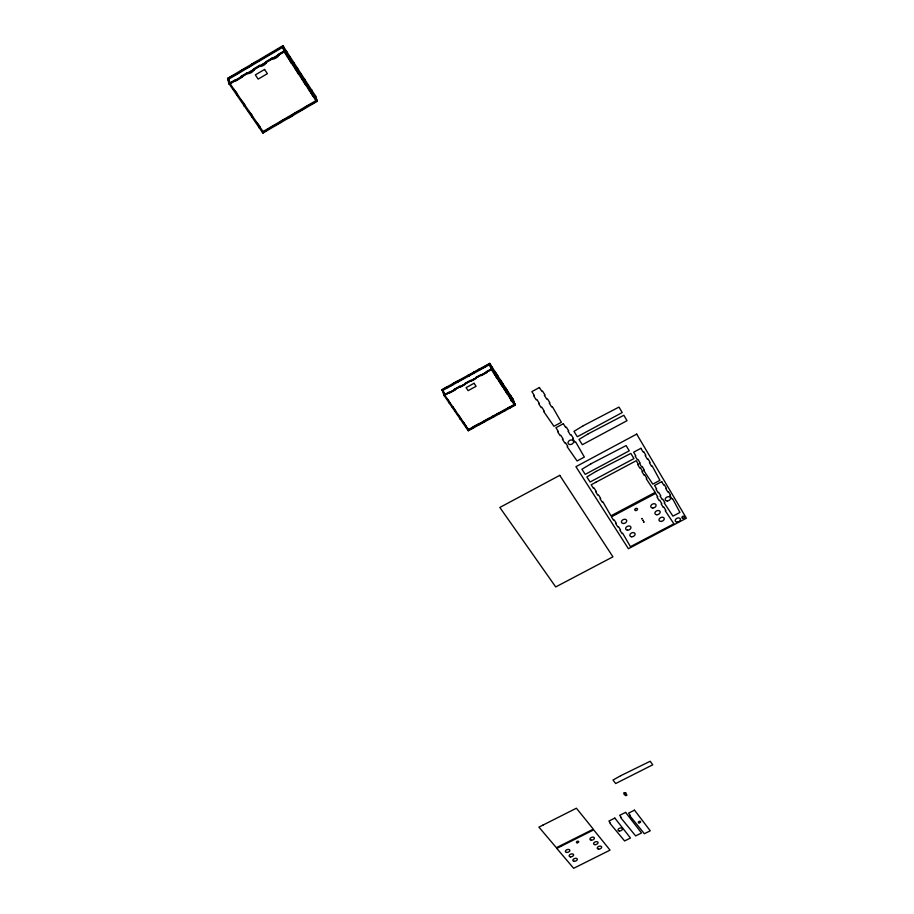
<?xml version="1.0" encoding="UTF-8"?>
<svg xmlns="http://www.w3.org/2000/svg" width="914" height="914" viewBox="0 0 914 914"><rect width="100%" height="100%" fill="white"/><g stroke="black" fill="none" stroke-linecap="round" stroke-linejoin="round"><path stroke-width="1.37" d="M642.188 518.604L641.525 518.798L642.142 518.501M642.565 520.477L643.182 520.18M643.216 520.306L642.656 520.58M643.605 522.145L644.221 521.848L643.673 522.237M282.906 45.7L284.585 51.15L229.014 83.962L227.62 78.376L282.906 45.7L315.604 96.141M233.835 75.177C235.538 74.879 229.311 76.879 227.723 78.787L229.254 81.015M239.959 71.555L240.439 72.252L239.959 71.555C246.072 66.836 246.472 69.315 252.595 64.597L252.115 63.9L252.595 64.597M252.23 64.3C253.841 62.381 260.056 60.393 258.376 60.667M283.032 46.1C273.732 52.258 268.008 54.829 258.731 60.975M234.213 75.462L240.325 71.84M291.223 62.963L291.863 62.106L291.223 62.963L284.46 50.75L278.256 54.406C280.449 56.188 272.463 60.895 272.064 58.062L265.883 61.718C268.065 63.489 260.09 68.196 259.702 65.362L253.521 69.007C255.714 70.778 247.751 75.474 247.363 72.652L241.205 76.285L241.787 77.404L235.641 81.038L235.047 79.918L228.9 83.551L262.878 133.056L317.272 101.294L315.479 95.73M288.173 56.44L287.522 57.308M233.618 89.081C231.391 88.007 237.343 92.177 237.446 94.633L236.68 95.079L237.446 94.633M291.863 62.106L298.547 74.194L299.186 73.337L298.547 74.194M241.25 100.152C239.011 99.066 244.929 103.179 245.032 105.636L244.267 106.081L245.032 105.636M294.891 68.596L295.53 67.739M299.186 73.337L305.79 85.299L306.43 84.442L305.79 85.299M248.791 111.085C246.563 110.011 252.424 114.067 252.527 116.512L251.773 116.958L252.527 116.512M302.18 79.769L302.82 78.901M306.43 84.442L312.965 96.29L313.593 95.433L312.965 96.29M256.251 121.905C254.035 120.831 259.85 124.841 259.953 127.275L259.199 127.72L259.953 127.275M309.389 90.806L310.017 89.949M315.558 99.455L314.405 95.901L315.17 95.467L316.701 100.197L262.307 131.959M274.463 125.355C274.326 125.035 265.38 131.068 262.878 133.056M280.495 121.836L280.952 122.499L280.495 121.836C282.118 120.031 288.139 117.963 286.528 118.306M292.583 114.776L293.028 115.45L292.583 114.776C294.217 112.959 300.226 110.902 298.627 111.245M304.693 107.703L305.139 108.378L304.693 107.703C306.339 105.887 312.337 103.83 310.76 104.162M274.794 125.606L280.827 122.088M286.859 118.557L292.903 115.027M298.958 111.497L305.013 107.966M311.068 104.425L317.147 100.883L313.593 95.433M442.399 390.598L490.155 364.332L492.04 369.199L444.113 395.522L441.908 389.65L489.653 363.384L513.062 399.338L515.336 405.119L468.265 430.757L443.77 395.031L449.071 392.117L449.574 393.066L454.886 390.141L454.384 389.193L459.696 386.279L460.199 387.228L465.523 384.303L465.02 383.354L470.344 380.43L470.687 380.932M442.056 390.095L447.186 386.736L447.689 387.685L447.346 387.182M457.937 381.367L458.268 381.869L457.777 380.921L452.476 383.834L452.978 384.783L447.529 387.239M468.539 375.528L458.108 381.424M473.852 372.604L479.176 369.679M484.5 366.754L484.831 367.268L484.5 366.754L489.824 363.829L492.475 367.896L491.812 368.262M468.711 375.585L474.023 372.672M479.336 369.747L484.66 366.822M470.504 380.875L470.847 381.378L476.183 378.453L475.68 377.493L481.015 374.569L481.347 375.071M481.187 375.014L481.518 375.517L486.865 372.581L486.362 371.632L491.709 368.685L496.508 377.631L496.999 376.819L496.508 377.631M443.918 395.476L491.881 369.13L489.653 363.384M495.114 371.941L494.28 371.872L494.942 371.507L497.73 375.974L497.079 376.339L497.73 375.974M494.36 372.763L493.868 373.575M447.334 399.11L446.523 399.018L447.186 398.653L450.076 403.085L449.414 403.451L450.076 403.085M500.346 379.996L499.512 379.916L500.175 379.55L502.951 383.983L502.289 384.348L502.951 383.983M496.999 376.819L501.763 385.674L502.254 384.863L501.763 385.674M452.807 407.038L451.984 406.947L452.647 406.593L455.526 410.98L454.864 411.346L455.526 410.98M499.135 381.664L499.627 380.852M505.533 387.959L504.711 387.879L505.362 387.525L508.115 391.923L507.464 392.277L508.115 391.923M502.254 384.863L506.962 393.648L507.453 392.849L506.962 393.648M458.222 414.899L457.411 414.807L458.063 414.453L460.919 418.806L460.256 419.16L460.919 418.806M504.368 389.672L504.859 388.861M510.686 395.865L509.852 395.773L510.503 395.419L513.234 399.784L511.143 400.926M507.453 392.849L510.035 396.802L509.544 397.613L512.114 401.554L512.777 401.189M463.592 422.691L462.781 422.599L463.432 422.234L466.254 426.552L465.603 426.918L466.254 426.552M509.544 397.613L510.035 396.802M510.972 400.481L513.062 399.338M467.774 429.831L514.833 404.182L512.914 399.292M478.353 424.599L478.685 425.079L478.193 424.153L472.984 426.987L473.475 427.923L468.105 430.311M488.807 418.909L489.127 419.389L488.636 418.452L483.575 421.754L483.906 422.234L483.415 421.308L483.746 421.788L478.525 424.633M499.273 413.208L499.592 413.688L499.101 412.751L494.04 416.053L494.36 416.544L493.868 415.607L494.188 416.099L488.967 418.943M509.761 407.484L510.081 407.975L509.589 407.038L504.517 410.352L504.836 410.832L504.345 409.895L504.665 410.386L499.421 413.242M509.909 407.53L515.153 404.673L512.594 400.743L512.114 401.554M625.496 795.066L626.421 794.632L625.45 794.963M227.62 78.376L229.151 80.603M441.908 389.65L444.01 392.917M263.061 131.525L230.157 83.791L228.957 79.038M468.425 429.477L444.775 395.168L443.062 390.232M241.787 77.404L241.205 76.285M454.886 390.141L454.384 389.193M247.945 73.771L247.363 72.652M460.199 387.228L459.696 386.279M254.115 70.127L253.521 69.007M260.284 66.482L259.702 65.362M266.465 62.838L265.883 61.718M272.658 59.181L272.064 58.062M486.362 371.632L486.865 372.581M278.85 55.526L278.256 54.406M314.405 95.901L282.723 47.265L284.151 51.915L315.936 100.643M494.28 371.872L491.641 367.816L492.475 367.896M496.908 375.894L499.512 379.916M502.117 383.903L504.711 387.879M507.281 391.832L509.852 395.773M284.585 51.15L317.272 101.294M491.881 369.13L515.336 405.119M514.182 404.536L491.366 369.564L489.493 364.697L512.263 399.647L513.702 403.314M481.015 374.569L481.518 375.517M470.344 380.43L470.847 381.378M467.225 427.832L468.265 430.757M292.434 114.787A3.793 1.805 -34.5 0 1 287.533 117.712M292.526 114.718A2.982 1.417 -34.5 0 1 290.264 117.163A2.982 1.417 -34.5 0 1 287.59 117.449M290.069 116.478A2.993 1.417 -34.5 0 1 289.327 116.855M491.309 417.527A3.222 2.022 -34 0 0 492.966 416.338A2.536 1.599 -34 0 1 491.344 417.561M492.418 416.27A2.536 1.599 -34 0 1 492.155 416.51M624.262 792.609L623.805 793.958L625.839 795.694L626.947 795.134L625.427 793.135L625.941 792.872L624.262 792.609M283.489 46.808L228.203 79.484L229.391 84.248L284.928 51.458L283.489 46.808M286.608 51.378L285.956 52.235L286.608 51.378M264.58 69.453L255.337 74.902L258.171 79.095L267.391 73.668L264.58 69.453M290.286 57.034L289.635 57.89L290.286 57.034M293.942 62.655L293.303 63.512L293.942 62.655M297.576 68.242L296.947 69.098L297.576 68.242M301.197 73.794L300.557 74.651L301.197 73.794M304.796 79.324L304.168 80.181L304.796 79.324M308.372 84.819L307.744 85.676L308.372 84.819M311.937 90.292L311.308 91.149L311.937 90.292M474.069 383.263L466.094 387.65L468.117 390.655L476.08 386.291L474.069 383.263M539.409 387.513L531.868 391.626L534.359 395.545L533.707 395.899L536.198 399.806L536.849 399.452L539.329 403.337L538.677 403.691L541.145 407.553L541.796 407.21L544.253 411.06L543.602 411.403L553.953 426.29L561.356 422.291L552.364 406.65L551.713 407.004L549.268 403.143L549.92 402.788L547.475 398.904L546.823 399.258L544.356 395.362L545.018 395.008L542.539 391.089L541.888 391.443L539.409 387.513M563.332 423.73L555.929 427.729L558.328 431.488L557.689 431.831L560.065 435.578L560.705 435.235L563.081 438.96L562.441 439.303L564.806 443.004L565.435 442.662L567.788 446.363L567.148 446.706L577.088 460.964L584.354 457.069L575.751 442.068L575.112 442.422L572.781 438.709L573.421 438.366L571.067 434.653L570.427 434.995L568.074 431.259L568.714 430.905L566.349 427.158L565.709 427.501L563.332 423.73M583.281 425.718L573.958 431.385L577.317 436.743L622.217 412.545L618.984 407.084L583.281 425.718M588.285 433.796L578.996 439.417L582.321 444.718L627.027 420.68L623.828 415.276L588.285 433.796M559.756 475.349L499.832 507.464L555.712 586.937L612.94 556.832L559.756 475.349M636.704 434.104L575.923 466.677L628.386 548.72L686.38 518.215L636.704 434.104M591.095 463.729L581.944 469.236L585.211 474.366L629.255 450.808L626.113 445.575L591.095 463.729M595.962 471.464L586.845 476.925L590.09 482.009L633.939 458.599L630.831 453.413L595.962 471.464M640.908 448.317L633.642 452.19L635.801 455.8L635.173 456.143L637.332 459.731L637.961 459.399L640.108 462.975L639.48 463.318L641.617 466.883L642.234 466.54L644.359 470.093L643.742 470.424L652.779 484.134L659.908 480.353L652.185 465.934L651.556 466.266L649.443 462.701L650.071 462.37L647.946 458.794L647.318 459.136L645.193 455.538L645.821 455.206L643.684 451.596L643.056 451.939L640.908 448.317M596.156 482.101L591.164 484.763L593.403 488.27L594.031 487.939L596.248 491.435L595.631 491.766L597.847 495.251L598.464 494.92L600.669 498.381L600.052 498.713L602.257 502.163L602.874 501.832L610.952 515.816L655.212 492.36L646.244 478.787L646.861 478.456L644.747 474.937L644.13 475.269L642.005 471.738L642.633 471.407L640.497 467.865L639.88 468.197L637.732 464.632L638.36 464.301L636.213 460.725L596.156 482.101M661.702 481.678L654.573 485.46L656.64 488.921L656.024 489.253L658.091 492.703L658.708 492.372L660.765 495.811L660.148 496.142L662.204 499.558L662.81 499.238L664.855 502.643L664.238 502.974L672.933 516.136L679.936 512.446L672.533 498.587L671.916 498.918L669.893 495.502L670.51 495.171L668.477 491.732L667.86 492.063L665.815 488.613L666.432 488.293L664.375 484.82L663.758 485.151L661.702 481.678M616.299 514.251L611.409 516.844L613.557 520.215L614.162 519.895L616.31 523.254L615.693 523.573L617.83 526.921L618.435 526.59L620.56 529.926L619.943 530.246L622.057 533.559L622.663 533.239L630.432 546.686L673.904 523.813L665.266 510.766L665.872 510.446L663.85 507.064L663.233 507.384L661.199 504.002L661.805 503.671L659.759 500.266L659.154 500.598L657.097 497.17L657.703 496.85L655.646 493.411L616.299 514.251M620.709 775.712L612.997 780.042L615.67 783.538L652.745 764.812L650.174 761.259L620.709 775.712M543.065 825.034L538.917 827.136L556.363 847.701L593.312 829.169L576.403 808.216L543.065 825.034M625.61 812.375L619.646 815.357L621.451 817.676L620.937 817.939L635.641 835.91L641.514 832.985L625.61 812.375M614.836 818.087L608.895 821.069L610.495 823.08L609.969 823.343L624.605 840.949L630.466 838.024L614.836 818.087M560.865 846.353L556.775 848.398L573.649 868.3L610.049 850.134L593.7 829.878L560.865 846.353M634.499 810.158L628.535 813.152L630.317 815.471L629.803 815.722L644.381 833.728L650.254 830.803L634.499 810.158M468.882 376.031L468.379 375.083L468.882 376.031M474.195 373.118L473.692 372.169L474.195 373.118M479.507 370.193L479.005 369.245L479.507 370.193M619.361 830.997A2.319 1.405 -19.7 0 0 622.445 828.792A2.319 1.405 -19.7 0 0 618.858 828.61A2.319 1.405 -19.7 0 0 619.361 830.997M639.023 822.84A1.211 0.731 -20.1 0 0 640.634 821.686A1.211 0.731 -20.1 0 0 638.772 821.595A1.211 0.731 -20.1 0 0 639.023 822.84M570.553 856.875A2.308 1.382 -18.5 0 0 573.581 854.704A2.308 1.382 -18.5 0 0 569.97 854.544A2.308 1.382 -18.5 0 0 570.553 856.875M574.278 861.296A2.308 1.371 -18.6 0 0 577.294 859.126A2.308 1.371 -18.6 0 0 573.706 858.977A2.308 1.371 -18.6 0 0 574.278 861.296M566.817 852.442A2.319 1.394 -18.5 0 0 569.845 850.26A2.319 1.394 -18.5 0 0 566.223 850.089A2.319 1.394 -18.5 0 0 566.817 852.442M594.98 844.662A2.319 1.394 -19.1 0 0 598.03 842.48A2.319 1.394 -19.1 0 0 594.431 842.308A2.319 1.394 -19.1 0 0 594.98 844.662M598.624 849.129A2.308 1.382 -19.1 0 0 601.663 846.947A2.308 1.382 -19.1 0 0 598.087 846.787A2.308 1.382 -19.1 0 0 598.624 849.129M591.312 840.172A2.331 1.405 -19 0 0 594.374 837.967A2.331 1.405 -19 0 0 590.764 837.795A2.331 1.405 -19 0 0 591.312 840.172M577.134 842.788A1.211 0.731 -18.7 0 0 578.722 841.645A1.211 0.731 -18.7 0 0 576.837 841.566A1.211 0.731 -18.7 0 0 577.134 842.788M667.277 500.963A2.788 1.977 -24.9 0 0 670.396 497.673A2.788 1.977 -24.9 0 0 665.906 497.81A2.788 1.977 -24.9 0 0 667.277 500.963M627.507 530.154A2.753 1.954 -23.3 0 0 630.877 527.104A2.753 1.954 -23.3 0 0 626.49 526.921A2.753 1.954 -23.3 0 0 627.507 530.154M631.688 536.769A2.742 1.942 -23.3 0 0 635.047 533.73A2.742 1.942 -23.3 0 0 630.683 533.548A2.742 1.942 -23.3 0 0 631.688 536.769M623.291 523.494A2.765 1.977 -23.3 0 0 626.661 520.42A2.765 1.977 -23.3 0 0 622.263 520.226A2.765 1.977 -23.3 0 0 623.291 523.494M656.949 514.742A2.765 1.965 -24.3 0 0 660.057 511.497A2.765 1.965 -24.3 0 0 655.578 511.634A2.765 1.965 -24.3 0 0 656.949 514.742M661.016 521.437A2.753 1.942 -24.3 0 0 664.112 518.204A2.753 1.942 -24.3 0 0 659.657 518.352A2.753 1.942 -24.3 0 0 661.016 521.437M652.847 508.001A2.776 1.977 -24.4 0 0 655.966 504.722A2.776 1.977 -24.4 0 0 651.465 504.859A2.776 1.977 -24.4 0 0 652.847 508.001M635.721 510.549A1.451 1.028 -23.8 0 0 637.481 508.938A1.451 1.028 -23.8 0 0 635.196 508.835A1.451 1.028 -23.8 0 0 635.721 510.549M570.016 444.558A2.902 2.182 -23.1 0 0 573.512 441.256A2.902 2.182 -23.1 0 0 568.839 440.982A2.902 2.182 -23.1 0 0 570.016 444.558M682.907 518.295A1.428 1.005 -24.9 0 0 684.517 516.627A1.428 1.005 -24.9 0 0 682.221 516.696A1.428 1.005 -24.9 0 0 682.907 518.295M677.228 522.088A2.753 1.931 -24.7 0 0 680.336 518.866A2.753 1.931 -24.7 0 0 675.903 519.015A2.753 1.931 -24.7 0 0 677.228 522.088"/></g></svg>
